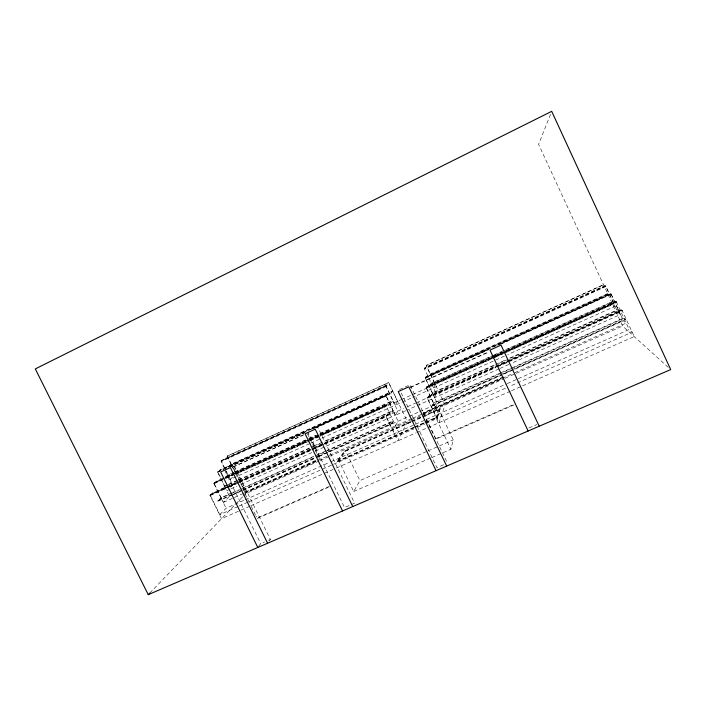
<?xml version="1.0" encoding="UTF-8"?>
<svg xmlns="http://www.w3.org/2000/svg" width="706" height="706" viewBox="0 0 706 706"><rect width="100%" height="100%" fill="white"/><g stroke="black" fill="none" stroke-linecap="round" stroke-linejoin="round"><path stroke-width="0.53" stroke-dasharray="3.53 2.65" d="M431.851 457.532L450.896 449.272L453.243 439.882L438.885 409.736L422.85 416.858M423.503 413.557L435.523 438.726L435.302 439.388L514.003 404.917M414.757 427.439L437.049 417.573L440.165 408.95L439.944 408.483L422.868 416.063M437.049 417.573L439.944 408.483M435.805 418.12L438.973 409.48M435.787 407.962L437.438 403.682L432.469 393.251L496.777 364.393M550.503 114.346L538.59 144.377L622.604 326.022L669.888 368.841M499.539 373.395L433.387 402.923L432.496 405.076L432.69 405.482L433.572 403.329L512.759 367.994M432.469 393.251L431.587 395.236L432.275 392.854L494.579 364.896M435.196 384.285L433.519 388.044L412.825 397.354M505.434 388.221L437.049 418.481L427.412 398.281L428.092 396.807L621.351 310.172L622.348 310.949L496.75 367.217M508.514 361.287L622.136 310.366L621.156 309.74L427.889 396.401L427.121 397.663L507.508 361.64M488.684 349.311L429.354 375.716L430.21 374.021L426.168 365.523L603.551 284.721L426.221 365.426L445.045 404.979L438.964 422.744L427.121 397.663M491.597 356.477L431.41 383.614L430.351 385.061L431.225 383.226L493.423 355.18M435.831 407.83L426.424 388.079L427.086 386.729L615.676 301.736L616.612 302.424L504.499 352.921M495.188 356.451L616.391 301.85L426.133 387.479L426.901 386.323L493.106 356.486M433.387 402.923L426.133 387.479M429.53 376.095L430.395 374.401L607.84 293.996L608.996 294.834L497.712 345.225M498.957 368.894L434.675 397.654L425.48 378.345L426.133 377.101L610.275 293.696L611.131 294.296L620.486 314.523L512.009 363.052M432.275 392.854L425.197 377.754L488.508 349.32M425.286 377.948L425.947 376.704L610.081 293.29L610.946 293.881L497.545 345.234M395.563 425.859L398.122 421.208L393.171 410.874L323.939 441.938M605.916 286.548L605.113 286.027L425.224 367.897L424.571 369.044L605.916 286.548L615.058 306.316L507.764 354.571M605.73 286.142L604.927 285.621L425.038 367.508L424.385 368.656L605.704 285.992L612.799 301.338L614.229 302.68L612.985 301.736L503.634 351.041M413.892 427.589L338.836 460.815L353.688 491.473L359.91 480.583L427.156 451.266M328.59 451.902L392.015 423.618L393.366 421.27L315.238 456.129M328.396 451.505L391.821 423.221L393.171 420.873L327.072 450.375M237.922 506.59L219.813 514.603L210.388 495.506L212.762 493.335L391.848 413.054L393.171 410.874M313.888 447.516L391.654 412.657L392.977 410.486L385.953 395.528L312.52 428.957M397.61 401.22L395.086 405.332L411.836 397.796M324.989 444.171L386.306 416.699L387.312 415.084L387.117 414.678L386.111 416.293L314.647 448.072M324.566 443.721L386.014 416.081M319.968 435.311L391.689 402.958L392.977 400.937L397.822 411.051L395.316 415.366L406.126 410.53M310.146 439.238L391.503 402.57L392.801 400.558L385.926 385.926L221.163 460.903M319.774 434.614L387.25 404.679L386.27 406.171L320.259 435.902M387.065 404.282L386.076 405.774L320.065 435.514M314.426 428.215L391.53 393.304L392.801 391.433L397.54 401.335M312.158 428.719L391.353 392.924L392.624 391.062L388.671 382.537L407.424 421.711L397.778 440.915L385.926 416.222M316.103 427.862L386.235 396.11L387.197 394.733L219.937 470.037L217.448 471.917L224.437 486.125L221.481 489.426L224.623 486.496L227.632 485.146M386.041 395.722L387.012 394.345M338.598 461.15L345.896 450.834M410.821 421.42L344.537 450.878L337.177 461.195L337.415 461.68L344.757 451.337L410.954 421.932M309.687 443.65L230.244 479.374L221.437 461.45L386.2 386.5L386.959 384.849L223.387 459.297L221.252 461.089M386.014 386.12L386.959 384.849M269.277 540.99L270.398 539.49L233.668 464.663L231.224 466.834M258.378 546.709L260.708 543.673L264.582 541.996M316.385 427.933L317.532 426.689L354.589 503.166L344.519 507.517L307.975 432.222M149.778 593.075L235.142 504.596M235.892 503.81L242.696 496.759M243.455 495.974L245.723 493.626L319.041 461.018M303.818 434.631L233.068 467.001L245.406 492.126L318.212 459.262M219.813 514.603L226.07 508.249L244.214 500.201M308.919 439.979L216.521 481.616L214.236 483.654L223.44 502.345L229.485 496.38L317.815 457.011M231.921 492.85L220.899 497.765L217.845 501.278L221.093 498.145L230.103 494.121M230.571 487.122L232.759 485.022L227.994 475.332L233.995 472.632M230.244 479.374L232.671 477.124M249.73 506.255L221.534 518.698L209.903 495.109L238.249 482.313M210.106 494.924L212.568 492.947L238.654 481.254M233.818 472.261L227.817 474.97L224.782 477.715L233.818 473.638M227.994 475.332L224.958 478.086L234.004 474.008M220.899 497.765L213.75 483.257L223.952 478.58M213.953 483.08L216.336 481.236L224.367 477.618M228.303 467.213L231.233 464.636L392.801 391.433M228.117 466.851L231.056 464.274L392.624 391.062M229.927 489.267L226.917 490.608L217.907 472.314L219.381 471.043M221.437 461.45L223.564 459.668L387.135 385.229M231.056 464.274L227.27 456.058L388.671 382.537M227.094 456.208L388.591 382.643M385.926 385.926L220.978 461.053L224.623 468.475M605.704 285.992L424.297 368.461L436.273 393.824L434.622 397.778L407.115 410.089M430.21 374.021L607.654 293.608L608.996 294.834M311.24 429.204L219.937 470.037M217.448 471.917L305.804 431.825M311.814 429.107L385.953 395.528M425.136 377.86L610.919 293.731L618.182 309.431L619.709 310.914L618.368 309.846L497.783 363.943M217.73 471.943L304.895 432.469M399.561 389.544L410.036 384.796L447.427 463.11M229.3 466.763L304.41 432.752M217.907 472.314L219.919 471.405M229.935 466.869L304.074 433.307M425.48 378.345L488.702 349.726M500.739 344.272L611.131 294.296M233.068 467.001L303.209 435.275M409.912 387.373L488.711 351.747M410.61 387.435L488.649 352.153M234.816 471.811L307.807 438.894M308.804 438.444L315.803 435.284M319.809 433.484L392.801 400.558M494.421 354.721L612.799 301.338M235.001 472.182L307.993 439.264M308.99 438.814L392.977 400.937M492.603 356.018L502.637 351.5M225.373 477.168L308.725 439.591M309.731 439.141L318.768 435.064M494.112 356.027L505.143 351.058M506.149 350.608L615.482 301.321L616.409 302L493.291 357.465M234.824 473.188L309.149 439.688M430.351 385.061L493.591 356.565M494.597 356.106L504.631 351.588M505.637 351.129L614.043 302.274M309.925 439.529L318.962 435.452M319.968 435.002L387.25 404.679M234.957 473.62L318.971 435.761M213.75 483.257L233.774 474.238M234.771 473.788L308.831 440.42M309.837 439.97L316.844 436.811M320.842 435.011L385.979 405.571L398.431 431.834L395.819 436.837L413.901 428.842M426.08 387.594L494.191 356.909M214.05 483.275L224.049 478.765M225.046 478.315L234.048 474.264M235.054 473.814L309.06 440.465M310.066 440.014L319.068 435.964M426.23 387.682L492.294 357.916M214.236 483.654L222.24 480.054M226.238 478.253L234.242 474.644M235.239 474.194L309.254 440.862M310.252 440.412L319.253 436.352M426.424 388.079L492.488 358.33M493.485 357.88L503.502 353.371M309.193 441.126L235.901 474.132L231.233 464.636M310.19 440.668L319.227 436.599M320.233 436.149L400.584 399.878M401.502 399.552L494.324 357.748M495.33 357.298L505.355 352.779M506.361 352.329L612.676 304.445L615.058 306.316M310.693 443.191L395.157 405.209L386.2 386.5M433.572 387.938L506.767 355.021M224.437 486.125L227.447 484.766M228.444 484.316L237.481 480.265M238.478 479.815L312.723 446.501M313.729 446.051L392.977 410.486M495.586 364.446L505.637 359.936M509.653 358.127L618.182 309.431M228.629 484.695L237.657 480.645M238.663 480.195L319.933 443.739M239.334 480.962L312.882 447.966M239.255 481.863L313.64 448.522M508.505 361.19L622.048 310.296L634.244 336.559L522.511 385.864M209.903 495.109L238.063 482.489M239.069 482.039L313.508 448.681M314.514 448.231L323.56 444.171M427.059 397.787L507.508 361.737M210.203 495.118L323.348 444.427M324.354 443.977L403.744 408.403M407.68 406.638L415.569 403.1M416.558 402.658L497.553 366.352M498.498 365.946L622.154 310.516M210.388 495.506L228.488 487.405M229.494 486.955L238.54 482.895M239.546 482.445L323.983 444.621M427.412 398.281L495.744 367.667M230.924 488.817L236.942 486.125M240.958 484.334L314.161 451.575M315.167 451.125L395.395 415.234L386.235 396.11M499.963 368.444L511.012 363.502M232.918 492.4L238.928 489.717M242.935 487.934L316.05 455.291M317.056 454.849L326.066 450.825M500.536 372.945L510.562 368.47M511.568 368.029L623.822 317.921L625.463 319.536L514.021 369.229M231.109 493.679L240.119 489.655M241.125 489.205L314.241 456.579M513.765 367.544L624.016 318.344M217.651 500.889L241.814 490.114M242.82 489.664L327.39 451.955M432.496 405.076L510.809 370.156M511.815 369.706L625.269 319.112L625.463 319.536M217.845 501.278L231.939 494.994M232.945 494.544L242.008 490.502M243.014 490.052L317.515 456.835M318.521 456.385L327.584 452.352M432.69 405.482L501.966 374.595M502.972 374.154L513.015 369.67M318.821 456.561L418.764 412.013M419.743 411.572L513.844 369.626M514.85 369.176L623.424 320.771L626.178 323.127L513.377 373.315M503.422 376.801L422.779 413.178L503.413 377.286M245.406 492.126L315.635 460.859M223.44 502.345L233.51 497.862M234.516 497.412L243.579 493.379M244.594 492.929L328.175 455.741M329.181 455.291L411.651 418.693M412.657 418.252L501.401 378.654M502.301 378.248L512.371 373.765M244.85 493.282L318.521 460.506M423.256 413.91L502.381 378.707M320.047 460.577L329.084 456.553M330.09 456.111L410.398 420.397M411.386 419.955L504.234 378.663M505.24 378.213L515.265 373.756M516.271 373.306L622.604 326.022M411.819 420.979L421.861 416.514M411.951 421.482L421.959 417.034M422.965 416.593L440.165 408.95M410.821 422.206L345.684 451.143L359.91 480.583M411.819 421.756L421.844 417.308M245.22 499.76L329.887 462.218M330.893 461.777L414.519 424.694M415.525 424.253L425.586 419.796M426.592 419.346L506.202 384.055M507.208 383.605L517.295 379.14M518.301 378.69L629.187 329.525L632.152 332.147L509.458 386.438M337.177 461.195L413.663 427.324M414.669 426.883L423.732 422.868M424.738 422.426L436.811 417.078M414.89 427.139L435.911 417.837L450.896 449.272M337.415 461.68L413.76 427.88M238.928 506.14L247.982 502.134M248.989 501.692L332.508 464.733M333.514 464.292L395.898 436.687L386.306 416.699M417.917 427.068L424.941 423.953M425.947 423.512L436.996 418.623L438.664 413.998L433.572 403.329M250.745 505.805L335.341 468.475M336.347 468.025L415.86 432.937M416.867 432.496L426.909 428.057M427.915 427.615L510.429 391.203M511.435 390.753L521.505 386.314M435.523 438.726L513.986 404.353M329.499 486.284L256.966 518.036L256.022 516.104M257.24 518.469L330.99 486.196M428.154 450.825L453.243 439.882M353.688 491.473L430.854 457.973M268.465 540.328L270.398 539.49M443.606 464.76L436.917 467.646L400.514 391.521M528.873 427.977L536.834 424.544M620.486 314.523L617.927 312.423L612.985 301.736M225.082 469.402L227.817 474.97M224.985 470.999L260.708 543.673M224.623 486.496L229.485 496.38M221.093 498.145L226.07 508.249M233.88 466.278L246.182 491.332M227.27 456.058L245.723 493.626M245.106 493.882L249.377 502.584M251.274 506.449L255.546 515.142M307.216 433.458L319.65 459.077L320.215 458.37L308.293 433.811M344.537 450.878L344.757 451.337M426.027 419.973L428.339 424.827M430.395 374.401L435.152 384.399M616.312 301.789L629.187 329.525M618.368 309.846L623.424 320.771"/><path stroke-width="1.06" d="M148.251 594.664L670.7 369.582L551.695 111.336L35.3 368.92L148.251 594.664L149.778 593.075M257.787 547.468L220.651 471.97L230.403 467.548L267.592 543.249M342.551 510.95L305.071 433.766L315.229 429.169L352.744 506.564M446.686 466.084L408.827 386.817L398.228 391.618L436.052 470.673M528.132 431.004L489.982 350.097L501.031 345.093L539.216 426.23"/></g></svg>
